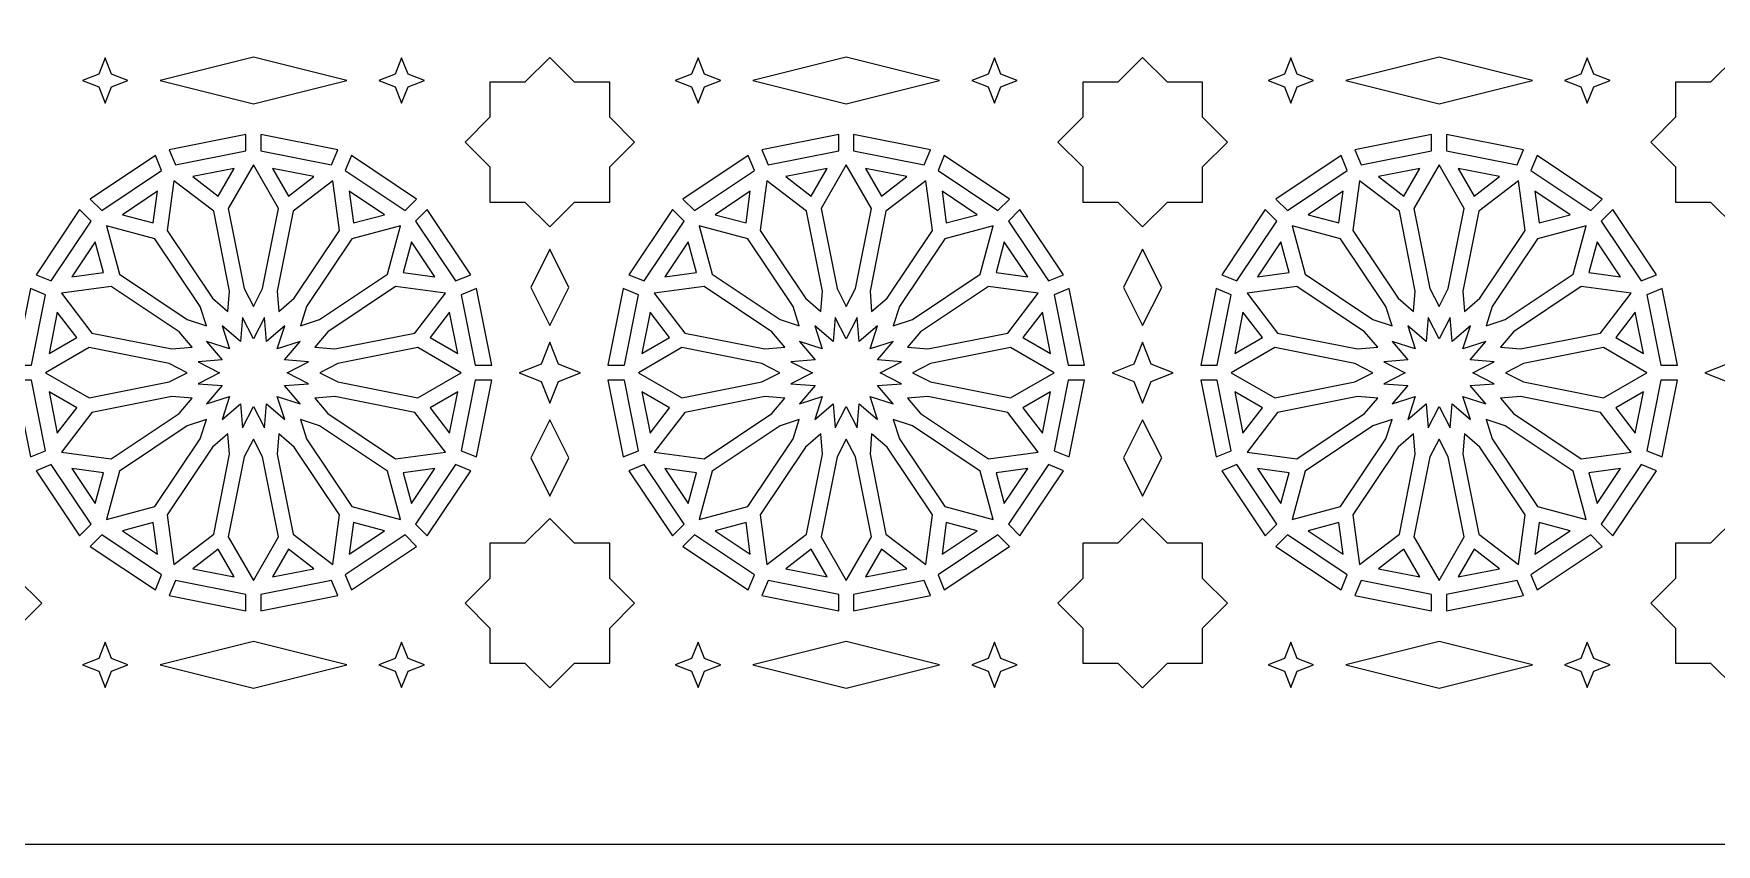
# Model space of a CAD drawing. Header units: millimetres. Extents: x 5 to 1085, y 1055 to 2435.
# Drawn here: x 184.2 to 541, y 1054.8 to 1226.8 of the extents above; entities that cross this region are included whole.
import ezdxf

# ---------------------------------------------------------------- set-up
doc = ezdxf.new("R2010")
doc.units = ezdxf.units.MM
doc.layers.add('CUT', color=1, linetype='CONTINUOUS')

msp = doc.modelspace()

# ---------------------------------------------------------------- linework, layer by layer
at = {"layer": 'CUT'}
for points in [[(1085.16, 2434.99), (1085.16, 1054.84), (5.01, 1054.84), (5.01, 2434.99)], [(204.192, 1216.89), (200.734, 1218.253), (199.371, 1221.711), (198.007, 1218.253), (194.55, 1216.89), (198.007, 1215.527), (199.371, 1212.069), (200.734, 1215.527)], [(230.799, 1221.838), (210.994, 1216.89), (230.799, 1211.942), (250.605, 1216.89)], [(267.049, 1216.89), (263.591, 1218.253), (262.228, 1221.711), (260.865, 1218.253), (257.407, 1216.89), (260.865, 1215.527), (262.228, 1212.069), (263.591, 1215.527)], [(311.64, 1203.825), (306.373, 1209.092), (306.373, 1216.542), (298.924, 1216.542), (293.656, 1221.809), (288.389, 1216.542), (280.94, 1216.542), (280.94, 1209.092), (275.672, 1203.825), (280.94, 1198.558), (280.94, 1191.108), (288.389, 1191.108), (293.656, 1185.841), (298.924, 1191.108), (306.373, 1191.108), (306.373, 1198.558)], [(329.906, 1216.89), (326.448, 1218.253), (325.085, 1221.711), (323.722, 1218.253), (320.264, 1216.89), (323.722, 1215.527), (325.085, 1212.069), (326.448, 1215.527)], [(356.514, 1221.838), (336.708, 1216.89), (356.514, 1211.942), (376.319, 1216.89)], [(392.763, 1216.89), (389.305, 1218.253), (387.942, 1221.711), (386.579, 1218.253), (383.121, 1216.89), (386.579, 1215.527), (387.942, 1212.069), (389.305, 1215.527)], [(437.355, 1203.825), (432.087, 1209.092), (432.087, 1216.542), (424.638, 1216.542), (419.371, 1221.809), (414.103, 1216.542), (406.654, 1216.542), (406.654, 1209.092), (401.387, 1203.825), (406.654, 1198.558), (406.654, 1191.108), (414.103, 1191.108), (419.371, 1185.841), (424.638, 1191.108), (432.087, 1191.108), (432.087, 1198.558)], [(455.62, 1216.89), (452.163, 1218.253), (450.799, 1221.711), (449.436, 1218.253), (445.978, 1216.89), (449.436, 1215.527), (450.799, 1212.069), (452.163, 1215.527)], [(482.228, 1221.838), (462.423, 1216.89), (482.228, 1211.942), (502.033, 1216.89)], [(518.477, 1216.89), (515.02, 1218.253), (513.656, 1221.711), (512.293, 1218.253), (508.835, 1216.89), (512.293, 1215.527), (513.656, 1212.069), (515.02, 1215.527)], [(532.368, 1198.558), (532.368, 1191.108), (539.818, 1191.108), (545.085, 1185.841), (550.352, 1191.108), (557.802, 1191.108), (557.802, 1198.558), (563.069, 1203.825), (557.802, 1209.092), (557.802, 1216.542), (550.352, 1216.542), (545.085, 1221.809), (539.818, 1216.542), (532.368, 1216.542), (532.368, 1209.092), (527.101, 1203.825)], [(229.224, 1205.446), (212.917, 1202.201), (214.25, 1198.986), (229.224, 1201.964)], [(248.682, 1202.201), (232.374, 1205.446), (232.374, 1201.964), (247.349, 1198.986)], [(354.939, 1205.446), (338.631, 1202.201), (339.964, 1198.986), (354.939, 1201.964)], [(374.396, 1202.201), (358.089, 1205.446), (358.089, 1201.964), (373.063, 1198.986)], [(480.653, 1205.446), (464.346, 1202.201), (465.678, 1198.986), (480.653, 1201.964)], [(500.11, 1202.201), (483.803, 1205.446), (483.803, 1201.964), (498.777, 1198.986)], [(210.007, 1200.996), (196.183, 1191.759), (198.645, 1189.298), (211.339, 1197.78)], [(230.799, 1168.991), (232.751, 1172.801), (236.126, 1189.766), (230.799, 1198.992), (225.473, 1189.766), (228.848, 1172.801)], [(265.416, 1191.759), (251.591, 1200.996), (250.259, 1197.78), (262.954, 1189.298)], [(335.722, 1200.996), (321.897, 1191.759), (324.359, 1189.298), (337.053, 1197.78)], [(356.514, 1168.991), (358.465, 1172.801), (361.84, 1189.766), (356.514, 1198.992), (351.187, 1189.766), (354.562, 1172.801)], [(391.13, 1191.759), (377.305, 1200.996), (375.974, 1197.78), (388.668, 1189.298)], [(461.436, 1200.996), (447.612, 1191.759), (450.073, 1189.298), (462.768, 1197.78)], [(482.228, 1168.991), (484.179, 1172.801), (487.554, 1189.766), (482.228, 1198.992), (476.901, 1189.766), (480.276, 1172.801)], [(516.844, 1191.759), (503.02, 1200.996), (501.688, 1197.78), (514.382, 1189.298)], [(225.412, 1167.92), (225.758, 1172.187), (222.383, 1189.152), (213.931, 1195.636), (212.541, 1185.075), (222.152, 1170.692)], [(223.347, 1192.384), (226.738, 1198.258), (217.965, 1196.513)], [(234.861, 1198.258), (238.252, 1192.384), (243.634, 1196.513)], [(239.447, 1170.692), (249.057, 1185.075), (247.667, 1195.636), (239.215, 1189.152), (235.841, 1172.187), (236.186, 1167.92)], [(351.127, 1167.92), (351.472, 1172.187), (348.098, 1189.152), (339.646, 1195.636), (338.256, 1185.075), (347.866, 1170.692)], [(349.061, 1192.384), (352.452, 1198.258), (343.679, 1196.513)], [(360.575, 1198.258), (363.966, 1192.384), (369.348, 1196.513)], [(365.161, 1170.692), (374.772, 1185.075), (373.382, 1195.636), (364.929, 1189.152), (361.555, 1172.187), (361.9, 1167.92)], [(476.841, 1167.92), (477.186, 1172.187), (473.812, 1189.152), (465.36, 1195.636), (463.97, 1185.075), (473.58, 1170.692)], [(474.775, 1192.384), (478.166, 1198.258), (469.393, 1196.513)], [(486.289, 1198.258), (489.681, 1192.384), (495.062, 1196.513)], [(490.875, 1170.692), (500.486, 1185.075), (499.096, 1195.636), (490.644, 1189.152), (487.27, 1172.187), (487.615, 1167.92)], [(209.575, 1186.679), (210.461, 1193.405), (203.023, 1188.435)], [(251.138, 1193.405), (252.023, 1186.679), (258.576, 1188.435)], [(335.29, 1186.679), (336.175, 1193.405), (328.737, 1188.435)], [(376.852, 1193.405), (377.737, 1186.679), (384.29, 1188.435)], [(461.004, 1186.679), (461.889, 1193.405), (454.451, 1188.435)], [(502.567, 1193.405), (503.452, 1186.679), (510.004, 1188.435)], [(193.956, 1189.531), (184.718, 1175.707), (187.935, 1174.375), (196.417, 1187.069)], [(276.881, 1175.707), (267.643, 1189.531), (265.182, 1187.069), (273.664, 1174.375)], [(319.67, 1189.531), (310.432, 1175.707), (313.649, 1174.375), (322.131, 1187.069)], [(402.595, 1175.707), (393.357, 1189.531), (390.896, 1187.069), (399.378, 1174.375)], [(445.384, 1189.531), (436.147, 1175.707), (439.363, 1174.375), (447.845, 1187.069)], [(528.309, 1175.707), (519.071, 1189.531), (516.611, 1187.07), (525.093, 1174.375)], [(220.846, 1164.868), (219.532, 1168.943), (209.922, 1183.325), (199.632, 1186.082), (202.389, 1175.792), (216.772, 1166.182)], [(240.752, 1164.868), (244.827, 1166.182), (259.209, 1175.792), (261.966, 1186.082), (251.677, 1183.325), (242.066, 1168.943)], [(346.56, 1164.868), (345.247, 1168.943), (335.636, 1183.325), (325.346, 1186.082), (328.103, 1175.792), (342.486, 1166.182)], [(366.467, 1164.868), (370.541, 1166.182), (384.924, 1175.792), (387.681, 1186.082), (377.391, 1183.325), (367.781, 1168.943)], [(472.275, 1164.868), (470.961, 1168.943), (461.35, 1183.325), (451.061, 1186.082), (453.818, 1175.792), (468.2, 1166.182)], [(492.181, 1164.868), (496.255, 1166.182), (510.638, 1175.792), (513.395, 1186.082), (503.105, 1183.325), (493.495, 1168.943)], [(199.035, 1176.139), (197.279, 1182.691), (192.31, 1175.254)], [(264.319, 1182.691), (262.564, 1176.139), (269.289, 1175.254)], [(289.603, 1173.005), (293.656, 1164.898), (297.71, 1173.005), (293.656, 1181.111)], [(324.749, 1176.139), (322.994, 1182.691), (318.024, 1175.254)], [(390.034, 1182.691), (388.278, 1176.139), (395.003, 1175.254)], [(415.317, 1173.005), (419.371, 1164.898), (423.424, 1173.005), (419.371, 1181.111)], [(450.463, 1176.139), (448.708, 1182.691), (443.738, 1175.254)], [(515.748, 1182.691), (513.992, 1176.139), (520.717, 1175.254)], [(183.75, 1156.49), (186.729, 1171.464), (183.513, 1172.797), (180.269, 1156.49)], [(217.794, 1160.302), (215.022, 1163.563), (200.639, 1173.173), (190.078, 1171.783), (196.562, 1163.331), (213.527, 1159.957)], [(243.804, 1160.302), (248.071, 1159.957), (265.036, 1163.331), (271.521, 1171.783), (260.959, 1173.173), (246.577, 1163.563)], [(281.33, 1156.49), (278.086, 1172.797), (274.87, 1171.464), (277.849, 1156.49)], [(309.464, 1156.49), (312.443, 1171.464), (309.227, 1172.797), (305.983, 1156.49)], [(343.509, 1160.302), (340.736, 1163.563), (326.354, 1173.173), (315.792, 1171.783), (322.277, 1163.331), (339.242, 1159.957)], [(369.518, 1160.302), (373.785, 1159.957), (390.751, 1163.331), (397.235, 1171.783), (386.673, 1173.173), (372.291, 1163.563)], [(407.044, 1156.49), (403.8, 1172.797), (400.584, 1171.464), (403.563, 1156.49)], [(435.178, 1156.49), (438.157, 1171.464), (434.942, 1172.797), (431.697, 1156.49)], [(469.223, 1160.302), (466.451, 1163.563), (452.068, 1173.173), (441.506, 1171.783), (447.991, 1163.331), (464.956, 1159.957)], [(495.233, 1160.302), (499.5, 1159.957), (516.465, 1163.331), (522.949, 1171.783), (512.388, 1173.173), (498.005, 1163.563)], [(532.758, 1156.49), (529.514, 1172.797), (526.299, 1171.464), (529.277, 1156.49)], [(193.331, 1162.368), (189.201, 1167.749), (187.457, 1158.977)], [(272.397, 1167.749), (268.268, 1162.368), (274.142, 1158.977)], [(319.045, 1162.368), (314.916, 1167.749), (313.171, 1158.977)], [(398.111, 1167.749), (393.982, 1162.368), (399.856, 1158.977)], [(444.759, 1162.368), (440.63, 1167.749), (438.885, 1158.977)], [(523.826, 1167.749), (519.697, 1162.368), (525.57, 1158.977)], [(242.516, 1157.246), (237.422, 1157.658), (240.733, 1161.553), (235.868, 1159.984), (237.437, 1164.848), (233.542, 1161.537), (233.13, 1166.632), (230.799, 1162.082), (228.468, 1166.632), (228.056, 1161.537), (224.162, 1164.848), (225.73, 1159.984), (220.866, 1161.553), (224.177, 1157.658), (219.082, 1157.246), (223.632, 1154.915), (219.082, 1152.584), (224.177, 1152.172), (220.866, 1148.277), (225.73, 1149.846), (224.162, 1144.982), (228.056, 1148.293), (228.468, 1143.198), (230.799, 1147.748), (233.13, 1143.198), (233.542, 1148.293), (237.437, 1144.982), (235.868, 1149.846), (240.733, 1148.277), (237.422, 1152.172), (242.516, 1152.584), (237.968, 1154.915)], [(368.231, 1157.246), (363.136, 1157.658), (366.447, 1161.553), (361.582, 1159.984), (363.151, 1164.848), (359.257, 1161.537), (358.845, 1166.632), (356.514, 1162.083), (354.183, 1166.632), (353.771, 1161.537), (349.876, 1164.848), (351.445, 1159.984), (346.58, 1161.553), (349.891, 1157.658), (344.797, 1157.246), (349.345, 1154.915), (344.797, 1152.584), (349.891, 1152.172), (346.58, 1148.277), (351.445, 1149.846), (349.876, 1144.982), (353.771, 1148.293), (354.183, 1143.198), (356.514, 1147.747), (358.845, 1143.198), (359.257, 1148.293), (363.151, 1144.982), (361.582, 1149.846), (366.447, 1148.277), (363.136, 1152.172), (368.231, 1152.584), (363.681, 1154.915)], [(493.945, 1157.246), (488.85, 1157.658), (492.161, 1161.553), (487.297, 1159.984), (488.865, 1164.848), (484.971, 1161.537), (484.559, 1166.632), (482.228, 1162.082), (479.897, 1166.632), (479.485, 1161.537), (475.59, 1164.848), (477.159, 1159.984), (472.295, 1161.553), (475.606, 1157.658), (470.511, 1157.246), (475.059, 1154.915), (470.511, 1152.584), (475.606, 1152.172), (472.295, 1148.277), (477.159, 1149.846), (475.59, 1144.982), (479.485, 1148.293), (479.897, 1143.198), (482.228, 1147.748), (484.559, 1143.198), (484.971, 1148.293), (488.865, 1144.982), (487.297, 1149.846), (492.161, 1148.277), (488.85, 1152.172), (493.945, 1152.584), (489.395, 1154.915)], [(216.723, 1154.915), (212.913, 1156.866), (195.948, 1160.242), (186.722, 1154.915), (195.948, 1149.588), (212.913, 1152.964)], [(244.875, 1154.915), (248.685, 1152.964), (265.651, 1149.588), (274.876, 1154.915), (265.651, 1160.242), (248.685, 1156.866)], [(300.152, 1154.915), (295.493, 1156.752), (293.656, 1161.411), (291.819, 1156.752), (287.16, 1154.915), (291.819, 1153.078), (293.656, 1148.419), (295.493, 1153.078)], [(342.437, 1154.915), (338.627, 1156.866), (321.662, 1160.242), (312.437, 1154.915), (321.662, 1149.588), (338.627, 1152.964)], [(370.59, 1154.915), (374.4, 1152.964), (391.365, 1149.588), (400.591, 1154.915), (391.365, 1160.242), (374.4, 1156.866)], [(425.867, 1154.915), (421.208, 1156.752), (419.371, 1161.411), (417.534, 1156.752), (412.875, 1154.915), (417.534, 1153.078), (419.371, 1148.419), (421.208, 1153.078)], [(468.152, 1154.915), (464.342, 1156.866), (447.377, 1160.242), (438.151, 1154.915), (447.377, 1149.588), (464.342, 1152.964)], [(496.304, 1154.915), (500.114, 1152.964), (517.079, 1149.588), (526.305, 1154.915), (517.079, 1160.242), (500.114, 1156.866)], [(543.248, 1153.078), (545.085, 1148.419), (546.922, 1153.078), (551.581, 1154.915), (546.922, 1156.752), (545.085, 1161.411), (543.248, 1156.752), (538.589, 1154.915)], [(186.729, 1138.366), (183.75, 1153.34), (180.269, 1153.34), (183.513, 1137.033)], [(278.086, 1137.033), (281.33, 1153.34), (277.849, 1153.34), (274.87, 1138.366)], [(312.443, 1138.366), (309.464, 1153.34), (305.983, 1153.34), (309.227, 1137.033)], [(403.8, 1137.033), (407.044, 1153.34), (403.563, 1153.34), (400.584, 1138.366)], [(438.157, 1138.366), (435.178, 1153.34), (431.697, 1153.34), (434.942, 1137.033)], [(529.514, 1137.033), (532.758, 1153.34), (529.277, 1153.34), (526.299, 1138.366)], [(193.331, 1147.462), (187.457, 1150.853), (189.201, 1142.081)], [(217.794, 1149.528), (213.527, 1149.873), (196.562, 1146.499), (190.078, 1138.047), (200.639, 1136.657), (215.022, 1146.267)], [(243.804, 1149.528), (246.577, 1146.267), (260.959, 1136.657), (271.521, 1138.047), (265.036, 1146.499), (248.071, 1149.873)], [(274.142, 1150.853), (268.268, 1147.462), (272.397, 1142.081)], [(319.045, 1147.462), (313.171, 1150.853), (314.916, 1142.081)], [(343.509, 1149.528), (339.242, 1149.873), (322.277, 1146.499), (315.792, 1138.047), (326.354, 1136.657), (340.736, 1146.267)], [(369.518, 1149.528), (372.291, 1146.267), (386.673, 1136.657), (397.235, 1138.047), (390.751, 1146.499), (373.785, 1149.873)], [(399.856, 1150.853), (393.982, 1147.462), (398.111, 1142.081)], [(444.759, 1147.462), (438.885, 1150.853), (440.63, 1142.081)], [(469.223, 1149.528), (464.956, 1149.873), (447.991, 1146.499), (441.506, 1138.047), (452.068, 1136.657), (466.451, 1146.267)], [(495.233, 1149.528), (498.005, 1146.267), (512.388, 1136.657), (522.949, 1138.047), (516.465, 1146.499), (499.5, 1149.873)], [(525.57, 1150.853), (519.697, 1147.462), (523.826, 1142.081)], [(220.846, 1144.962), (216.772, 1143.648), (202.389, 1134.038), (199.632, 1123.748), (209.922, 1126.505), (219.532, 1140.887)], [(225.412, 1141.91), (222.152, 1139.138), (212.541, 1124.755), (213.931, 1114.194), (222.383, 1120.678), (225.758, 1137.643)], [(236.186, 1141.91), (235.841, 1137.643), (239.215, 1120.678), (247.667, 1114.194), (249.057, 1124.755), (239.447, 1139.138)], [(240.752, 1144.962), (242.066, 1140.887), (251.677, 1126.505), (261.966, 1123.748), (259.209, 1134.038), (244.827, 1143.648)], [(289.603, 1136.825), (293.656, 1128.718), (297.71, 1136.825), (293.656, 1144.931)], [(346.56, 1144.962), (342.486, 1143.648), (328.103, 1134.038), (325.346, 1123.748), (335.636, 1126.505), (345.247, 1140.887)], [(351.127, 1141.91), (347.866, 1139.138), (338.256, 1124.755), (339.646, 1114.194), (348.098, 1120.678), (351.472, 1137.643)], [(361.9, 1141.91), (361.555, 1137.643), (364.929, 1120.678), (373.382, 1114.194), (374.772, 1124.755), (365.161, 1139.138)], [(366.467, 1144.962), (367.781, 1140.887), (377.391, 1126.505), (387.681, 1123.748), (384.924, 1134.038), (370.541, 1143.648)], [(415.317, 1136.825), (419.371, 1128.718), (423.424, 1136.825), (419.371, 1144.931)], [(472.275, 1144.962), (468.2, 1143.648), (453.818, 1134.038), (451.061, 1123.748), (461.35, 1126.505), (470.961, 1140.887)], [(476.841, 1141.91), (473.58, 1139.138), (463.97, 1124.755), (465.36, 1114.194), (473.812, 1120.678), (477.186, 1137.643)], [(487.615, 1141.91), (487.27, 1137.643), (490.644, 1120.678), (499.096, 1114.194), (500.486, 1124.755), (490.875, 1139.138)], [(492.181, 1144.962), (493.495, 1140.887), (503.105, 1126.505), (513.395, 1123.748), (510.638, 1134.038), (496.255, 1143.648)], [(230.799, 1140.839), (228.848, 1137.029), (225.473, 1120.064), (230.799, 1110.838), (236.126, 1120.064), (232.751, 1137.029)], [(356.514, 1140.839), (354.562, 1137.029), (351.187, 1120.064), (356.514, 1110.838), (361.84, 1120.064), (358.465, 1137.029)], [(482.228, 1140.839), (480.276, 1137.029), (476.901, 1120.064), (482.228, 1110.838), (487.554, 1120.064), (484.179, 1137.029)], [(196.417, 1122.761), (187.935, 1135.455), (184.718, 1134.123), (193.956, 1120.299)], [(267.643, 1120.299), (276.881, 1134.123), (273.664, 1135.455), (265.182, 1122.761)], [(322.131, 1122.761), (313.649, 1135.455), (310.432, 1134.123), (319.67, 1120.299)], [(393.357, 1120.299), (402.595, 1134.123), (399.378, 1135.455), (390.896, 1122.761)], [(447.845, 1122.761), (439.363, 1135.455), (436.147, 1134.123), (445.384, 1120.299)], [(519.071, 1120.299), (528.309, 1134.123), (525.093, 1135.455), (516.611, 1122.76)], [(197.279, 1127.139), (199.035, 1133.691), (192.31, 1134.576)], [(269.289, 1134.576), (262.564, 1133.691), (264.319, 1127.139)], [(322.994, 1127.139), (324.749, 1133.691), (318.024, 1134.576)], [(395.003, 1134.576), (388.278, 1133.691), (390.034, 1127.139)], [(448.708, 1127.139), (450.463, 1133.691), (443.738, 1134.576)], [(520.717, 1134.576), (513.992, 1133.691), (515.748, 1127.139)], [(185.926, 1106.005), (180.659, 1111.272), (180.659, 1118.722), (173.21, 1118.722), (167.942, 1123.989), (162.675, 1118.722), (155.226, 1118.722), (155.226, 1111.272), (149.958, 1106.005), (155.226, 1100.738), (155.226, 1093.288), (162.675, 1093.288), (167.942, 1088.021), (173.21, 1093.288), (180.659, 1093.288), (180.659, 1100.738)], [(211.339, 1112.05), (198.645, 1120.532), (196.183, 1118.071), (210.007, 1108.834)], [(210.461, 1116.425), (209.575, 1123.151), (203.023, 1121.395)], [(251.591, 1108.834), (265.416, 1118.071), (262.954, 1120.532), (250.259, 1112.05)], [(258.576, 1121.395), (252.023, 1123.151), (251.138, 1116.425)], [(311.64, 1106.005), (306.373, 1111.272), (306.373, 1118.722), (298.924, 1118.722), (293.656, 1123.989), (288.389, 1118.722), (280.94, 1118.722), (280.94, 1111.272), (275.672, 1106.005), (280.94, 1100.738), (280.94, 1093.288), (288.389, 1093.288), (293.656, 1088.021), (298.924, 1093.288), (306.373, 1093.288), (306.373, 1100.738)], [(337.053, 1112.05), (324.359, 1120.532), (321.897, 1118.071), (335.722, 1108.834)], [(336.175, 1116.425), (335.29, 1123.151), (328.737, 1121.395)], [(377.305, 1108.834), (391.13, 1118.071), (388.668, 1120.532), (375.974, 1112.05)], [(384.29, 1121.395), (377.737, 1123.151), (376.852, 1116.425)], [(437.355, 1106.005), (432.087, 1111.272), (432.087, 1118.722), (424.638, 1118.722), (419.371, 1123.989), (414.103, 1118.722), (406.654, 1118.722), (406.654, 1111.272), (401.387, 1106.005), (406.654, 1100.738), (406.654, 1093.288), (414.103, 1093.288), (419.371, 1088.021), (424.638, 1093.288), (432.087, 1093.288), (432.087, 1100.738)], [(462.768, 1112.05), (450.073, 1120.532), (447.612, 1118.071), (461.436, 1108.834)], [(461.889, 1116.425), (461.004, 1123.151), (454.451, 1121.395)], [(503.02, 1108.834), (516.844, 1118.071), (514.382, 1120.532), (501.688, 1112.05)], [(510.004, 1121.395), (503.452, 1123.151), (502.567, 1116.425)], [(532.368, 1100.738), (532.368, 1093.288), (539.818, 1093.288), (545.085, 1088.021), (550.352, 1093.288), (557.802, 1093.288), (557.802, 1100.738), (563.069, 1106.005), (557.802, 1111.272), (557.802, 1118.722), (550.352, 1118.722), (545.085, 1123.989), (539.818, 1118.722), (532.368, 1118.722), (532.368, 1111.272), (527.101, 1106.005)], [(226.738, 1111.572), (223.347, 1117.446), (217.965, 1113.317)], [(243.634, 1113.317), (238.252, 1117.446), (234.861, 1111.572)], [(352.452, 1111.572), (349.061, 1117.446), (343.679, 1113.317)], [(369.348, 1113.317), (363.966, 1117.446), (360.575, 1111.572)], [(478.166, 1111.572), (474.775, 1117.446), (469.393, 1113.317)], [(495.062, 1113.317), (489.681, 1117.446), (486.289, 1111.572)], [(229.224, 1107.866), (214.25, 1110.844), (212.917, 1107.629), (229.224, 1104.384)], [(247.349, 1110.844), (232.374, 1107.866), (232.374, 1104.384), (248.682, 1107.629)], [(354.939, 1107.866), (339.964, 1110.844), (338.631, 1107.629), (354.939, 1104.384)], [(373.063, 1110.844), (358.089, 1107.866), (358.089, 1104.384), (374.396, 1107.629)], [(480.653, 1107.866), (465.678, 1110.844), (464.346, 1107.629), (480.653, 1104.384)], [(498.777, 1110.844), (483.803, 1107.866), (483.803, 1104.384), (500.11, 1107.629)], [(204.192, 1092.94), (200.734, 1094.303), (199.371, 1097.761), (198.007, 1094.303), (194.55, 1092.94), (198.007, 1091.577), (199.371, 1088.119), (200.734, 1091.577)], [(230.799, 1097.888), (210.994, 1092.94), (230.799, 1087.992), (250.605, 1092.94)], [(267.049, 1092.94), (263.591, 1094.303), (262.228, 1097.761), (260.865, 1094.303), (257.407, 1092.94), (260.865, 1091.577), (262.228, 1088.119), (263.591, 1091.577)], [(329.906, 1092.94), (326.448, 1094.303), (325.085, 1097.761), (323.722, 1094.303), (320.264, 1092.94), (323.722, 1091.577), (325.085, 1088.119), (326.448, 1091.577)], [(356.514, 1097.888), (336.708, 1092.94), (356.514, 1087.992), (376.319, 1092.94)], [(392.763, 1092.94), (389.305, 1094.303), (387.942, 1097.761), (386.579, 1094.303), (383.121, 1092.94), (386.579, 1091.577), (387.942, 1088.119), (389.305, 1091.577)], [(455.62, 1092.94), (452.163, 1094.303), (450.799, 1097.761), (449.436, 1094.303), (445.978, 1092.94), (449.436, 1091.577), (450.799, 1088.119), (452.163, 1091.577)], [(482.228, 1097.888), (462.423, 1092.94), (482.228, 1087.992), (502.033, 1092.94)], [(518.477, 1092.94), (515.02, 1094.303), (513.656, 1097.761), (512.293, 1094.303), (508.835, 1092.94), (512.293, 1091.577), (513.656, 1088.119), (515.02, 1091.577)]]:
    msp.add_lwpolyline(points, close=True, dxfattribs=at)

doc.saveas('drawing.dxf')
